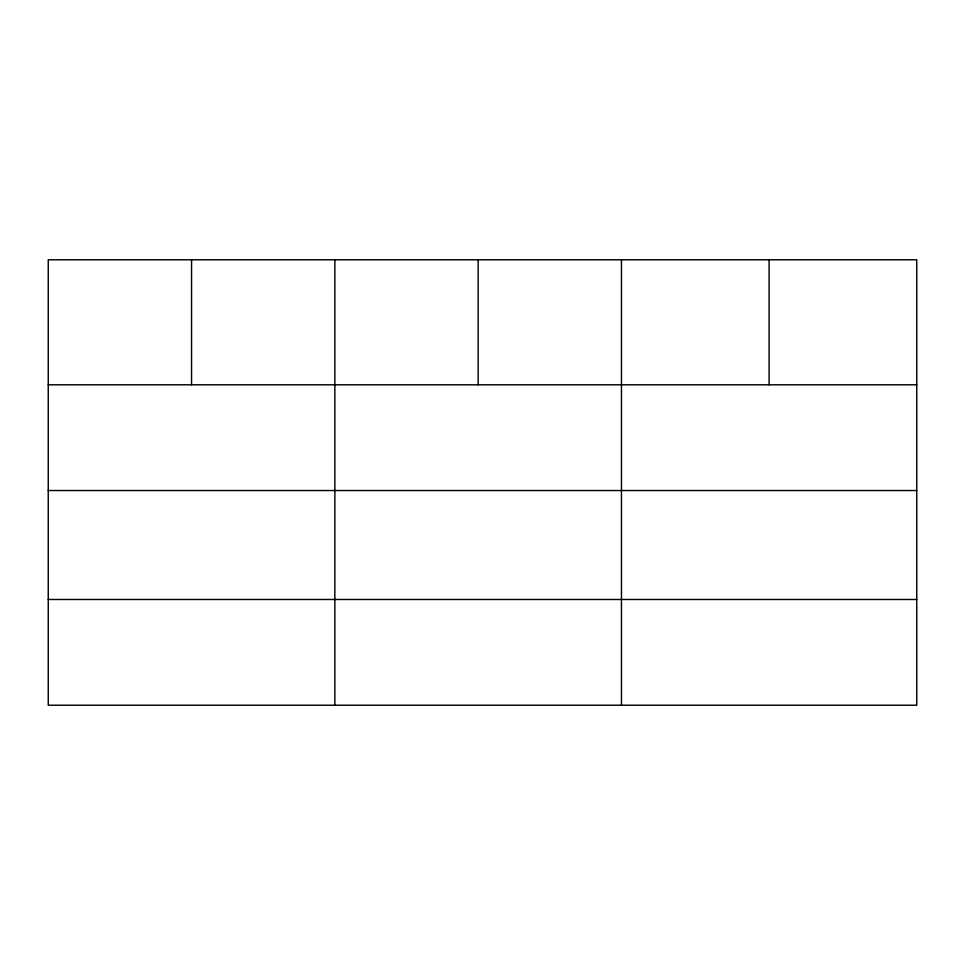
<?xml version="1.0" encoding="UTF-8"?>
<svg xmlns="http://www.w3.org/2000/svg" width="965" height="965" viewBox="0 0 965 965"><rect width="100%" height="100%" fill="white"/><g stroke="black" fill="none" stroke-linecap="round" stroke-linejoin="round"><path stroke-width="1.45" d="M916.75 490.534L916.75 259.778L48.25 259.778L48.25 705.222L916.75 705.222L916.75 490.534L48.25 490.534M48.25 384.794L916.75 384.794M48.25 599.482L916.75 599.482M769.105 259.778L769.105 384.794M621.46 259.778L621.46 705.222M478.157 259.778L478.157 384.794M334.855 259.778L334.855 705.222M191.553 259.778L191.553 384.794"/></g></svg>
